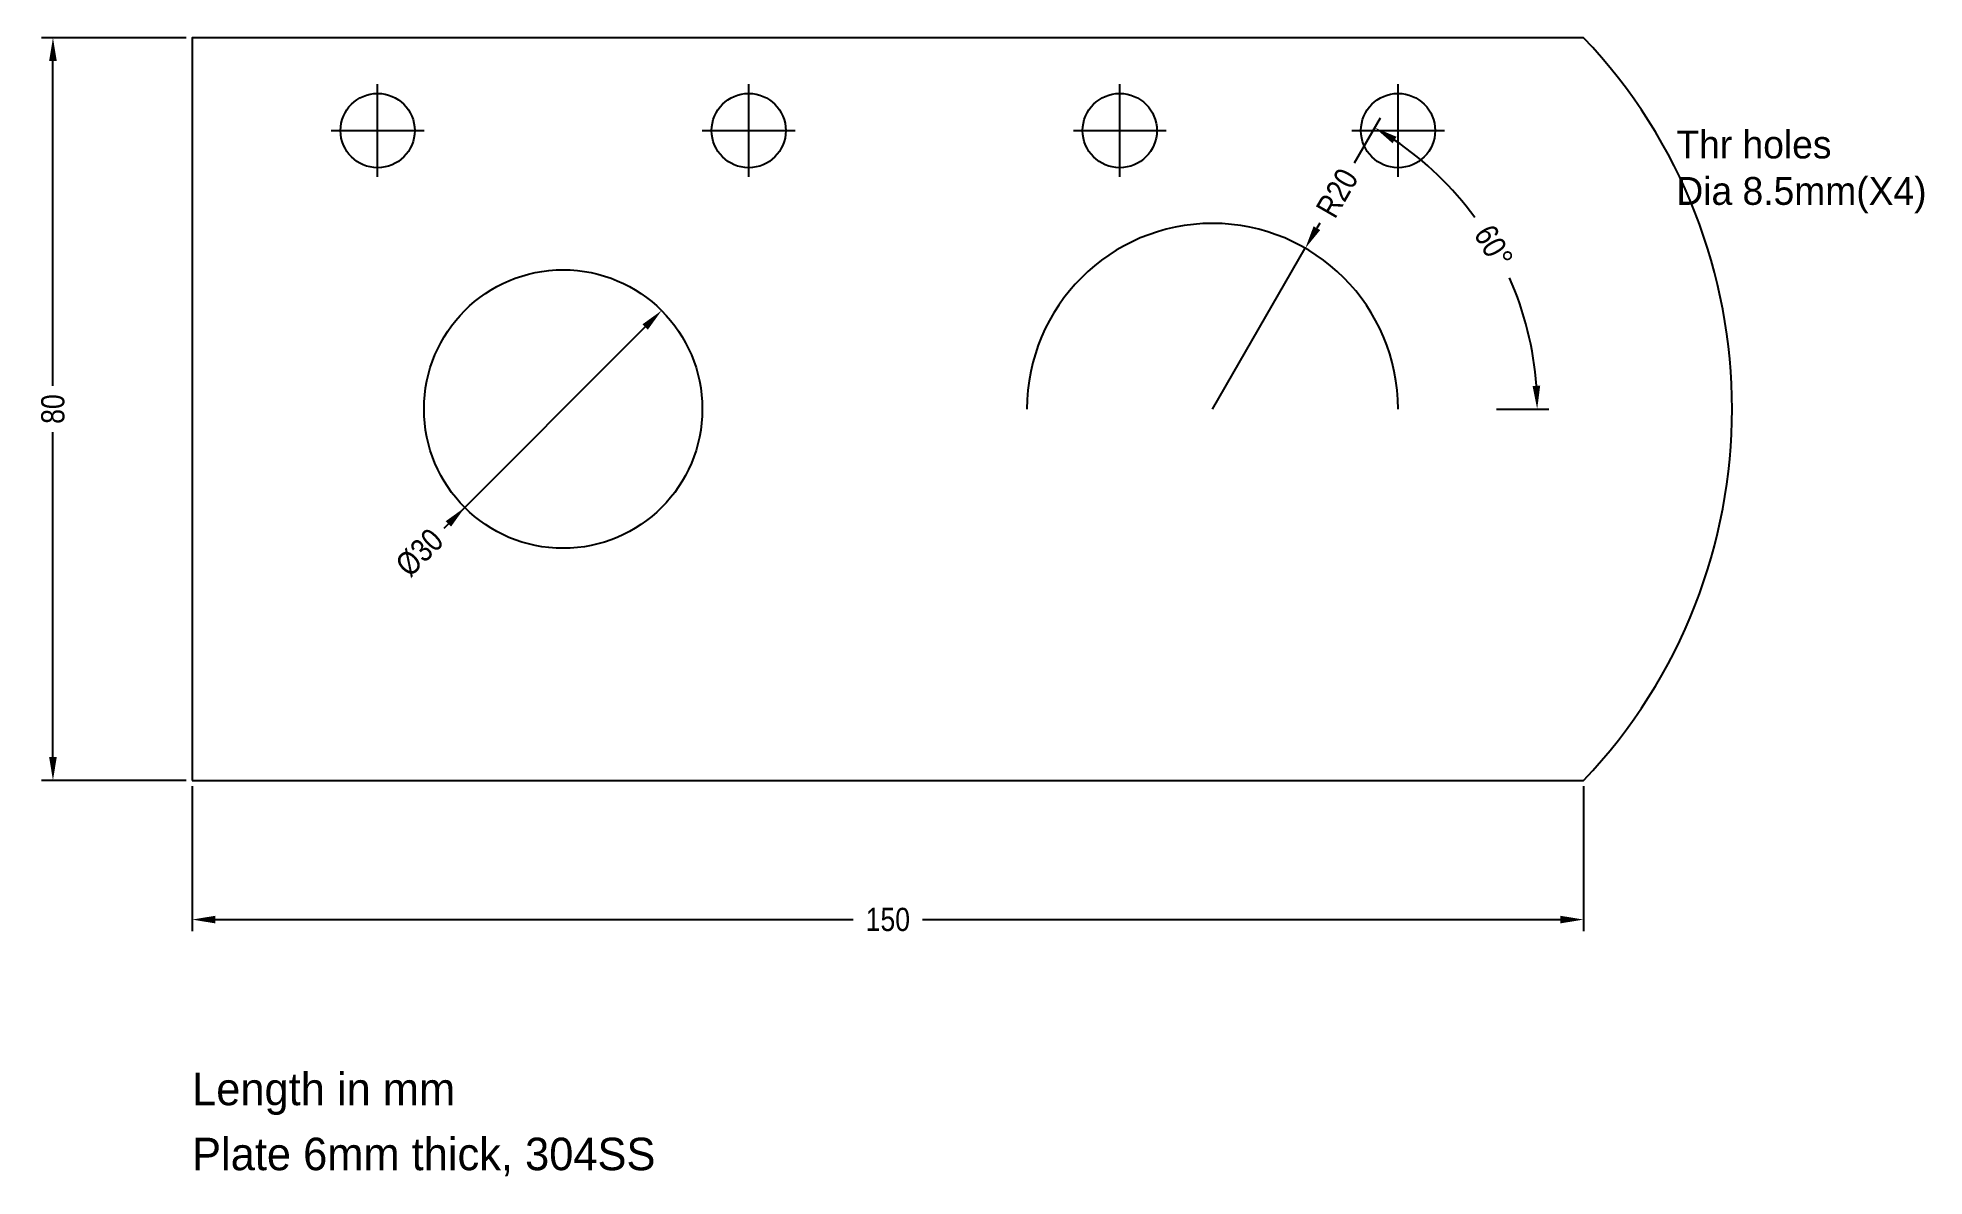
# Model space of a CAD drawing. Header units: millimetres. Extents: x -17 to 187, y -43 to 80.
import ezdxf

# ---------------------------------------------------------------- set-up
doc = ezdxf.new("R2010")
doc.units = ezdxf.units.MM
doc.styles.add('OpenSansCondensed-Light', font='OpenSansCondensed-Light.ttf')
doc.dimstyles.get("Standard").update_dxf_attribs({"dimtxt": 2.5, "dimasz": 2.5, "dimexe": 1.25, "dimexo": 0.625, "dimtad": 1, "dimcen": 2.5, "dimazin": 3, "dimtfac": 1, "dimtmove": 0, "dimatfit": 3})

# ---------------------------------------------------------------- blocks, each defined once
blk = doc.blocks.new('BOLT')
for p, q in [((0, -5), (0, 5)), ((-5, 0), (5, 0))]:
    blk.add_line(p, q)
blk.add_circle((0, 0), 4)
blk = doc.blocks.new('_CLOSEDFILLED')
at = {"color": 0, "linetype": 'BYBLOCK'}
blk.add_solid([(-1, 0.164), (0, 0), (-1, -0.164)], dxfattribs=at)
blk = doc.blocks.new('*D1')
for p, q in [((0, -0.625), (0, -16.25)), ((150, -0.625), (150, -16.25)), ((2.5, -15), (71.25, -15)), ((78.75, -15), (147.5, -15))]:
    blk.add_line(p, q)
at = {"layer": 'Defpoints'}
for p in [(0, 0), (150, 0), (0, -15)]:
    blk.add_point(p, dxfattribs=at)
at = {"xscale": 2.5, "yscale": 2.5, "rotation": 180}
blk.add_blockref('_CLOSEDFILLED', (0, -15), dxfattribs=at)
at = {"xscale": 2.5, "yscale": 2.5}
blk.add_blockref('_CLOSEDFILLED', (150, -15), dxfattribs=at)
at = {"insert": (75, -15), "char_height": 2.5, "attachment_point": 5, "style": 'OpenSansCondensed-Light'}
blk.add_mtext('150', dxfattribs=at)
blk = doc.blocks.new('*D2')
for p, q in [((-0.625, 80), (-16.25, 80)), ((-15, 42.5), (-15, 77.5)), ((-15, 2.5), (-15, 37.5)), ((-0.625, 0), (-16.25, 0))]:
    blk.add_line(p, q)
at = {"layer": 'Defpoints'}
for p in [(0, 80), (-15, 0), (0, 0)]:
    blk.add_point(p, dxfattribs=at)
at = {"xscale": 2.5, "yscale": 2.5}
for p, rotation in [((-15, 80), 90), ((-15, 0), 270)]:
    blk.add_blockref('_CLOSEDFILLED', p, dxfattribs=dict(at, rotation=rotation))
at = {"insert": (-15, 40), "char_height": 2.5, "attachment_point": 5, "rotation": 90, "style": 'OpenSansCondensed-Light'}
blk.add_mtext('80', dxfattribs=at)
blk = doc.blocks.new('*D3')
for p, q in [((121.56, 60.03), (121.25, 59.49)), ((110, 40), (120, 57.32))]:
    blk.add_line(p, q)
at = {"layer": 'Defpoints'}
for p in [(120, 57.32), (110, 40)]:
    blk.add_point(p, dxfattribs=at)
at = {"xscale": 2.5, "yscale": 2.5, "rotation": 240}
blk.add_blockref('_CLOSEDFILLED', (120, 57.32), dxfattribs=at)
at = {"insert": (123.44, 63.27), "char_height": 2.5, "attachment_point": 5, "rotation": 60, "style": 'OpenSansCondensed-Light'}
blk.add_mtext('R20', dxfattribs=at)
blk = doc.blocks.new('*D4')
for p, q in [((27.63, 27.63), (48.84, 48.84)), ((27.18, 27.18), (27.63, 27.63))]:
    blk.add_line(p, q)
at = {"layer": 'Defpoints'}
for p in [(40, 40), (29.39, 29.39)]:
    blk.add_point(p, dxfattribs=at)
at = {"xscale": 2.5, "yscale": 2.5, "rotation": 45}
for p in [(50.61, 50.61), (29.39, 29.39)]:
    blk.add_blockref('_CLOSEDFILLED', p, dxfattribs=at)
at = {"insert": (24.53, 24.53), "char_height": 2.5, "attachment_point": 5, "rotation": 45, "style": 'OpenSansCondensed-Light'}
blk.add_mtext('%%c30', dxfattribs=at)
blk = doc.blocks.new('*D5')
for p, q in [((125.31, 66.52), (128.12, 71.39)), ((140.62, 40), (146.25, 40))]:
    blk.add_line(p, q)
for start, end in [(36.1506, 55.9074), (4.0926, 23.8494)]:
    blk.add_arc((110, 40), 35, start, end)
at = {"layer": 'Defpoints'}
for p in [(125, 65.98), (140.31, 57.5), (110, 40), (140, 40)]:
    blk.add_point(p, dxfattribs=at)
at = {"xscale": 2.5, "yscale": 2.5}
for p, rotation in [((127.5, 70.31), 147.95372216024705), ((145, 40), 272.0462778397529)]:
    blk.add_blockref('_CLOSEDFILLED', p, dxfattribs=dict(at, rotation=rotation))
at = {"insert": (140.31, 57.5), "char_height": 2.5, "attachment_point": 5, "rotation": 300, "style": 'OpenSansCondensed-Light'}
blk.add_mtext('60°', dxfattribs=at)

msp = doc.modelspace()

# ---------------------------------------------------------------- linework, layer by layer
msp.add_lwpolyline([(0, 0), (150, 0, 0.4), (150, 80), (0, 80)], format="xyb", close=True)
msp.add_circle((40, 40), 15)
msp.add_arc((110, 40), 20, 0, 180)

# ---------------------------------------------------------------- block references
for p in [(20, 70), (60, 70), (100, 70), (130, 70)]:
    msp.add_blockref('BOLT', p)

# ---------------------------------------------------------------- texts
for s, p in [('Length in mm', (0, -35)), ('Plate 6mm thick, 304SS', (0, -42))]:
    msp.add_text(s, height=3.5).set_placement(p)
at = {"insert": (160, 70), "char_height": 3, "attachment_point": 1}
msp.add_mtext('Thr holes\\PDia 8.5mm(X4)', dxfattribs=at)

# ---------------------------------------------------------------- dimensions: what is measured, and where the dimension line sits
dim = msp.add_linear_dim(base=(-15, 0), p1=(0, 0), p2=(0, 80), angle=90, dimstyle='Standard', override={"dimtxt": 2.5, "dimasz": 2.5, "dimexe": 1.25, "dimexo": 0.625, "dimdec": 1, "dimlfac": 1})
dim.commit()
dim.dimension.update_dxf_attribs({"geometry": '*D2', "text_midpoint": (-15, 40)})
dim = msp.add_angular_dim_3p(base=(140.31, 57.5), center=(110, 40), p1=(140, 40), p2=(125, 65.98), dimstyle='Standard', override={"dimtxt": 2.5, "dimasz": 2.5, "dimexe": 1.25, "dimexo": 0.625, "dimdec": 1, "dimlfac": 1})
dim.commit()
dim.dimension.update_dxf_attribs({"geometry": '*D5', "text_midpoint": (140.31, 57.5)})
dim = msp.add_radius_dim(center=(110, 40), mpoint=(120, 57.32), dimstyle='Standard', override={"dimtxt": 2.5, "dimasz": 2.5, "dimexe": 1.25, "dimexo": 0.625, "dimdec": 1, "dimlfac": 1})
dim.commit()
dim.dimension.update_dxf_attribs({"geometry": '*D3', "text_midpoint": (123.44, 63.27)})
dim = msp.add_diameter_dim_2p(p1=(50.61, 50.61), p2=(29.39, 29.39), dimstyle='Standard', override={"dimtxt": 2.5, "dimasz": 2.5, "dimexe": 1.25, "dimexo": 0.625, "dimdec": 1, "dimlfac": 1})
dim.commit()
dim.dimension.update_dxf_attribs({"geometry": '*D4', "text_midpoint": (24.53, 24.53)})
dim = msp.add_linear_dim(base=(0, -15), p1=(0, 0), p2=(150, 0), dimstyle='Standard', override={"dimtxt": 2.5, "dimasz": 2.5, "dimexe": 1.25, "dimexo": 0.625, "dimdec": 1, "dimlfac": 1})
dim.commit()
dim.dimension.update_dxf_attribs({"geometry": '*D1', "text_midpoint": (75, -15)})

doc.saveas('drawing.dxf')
